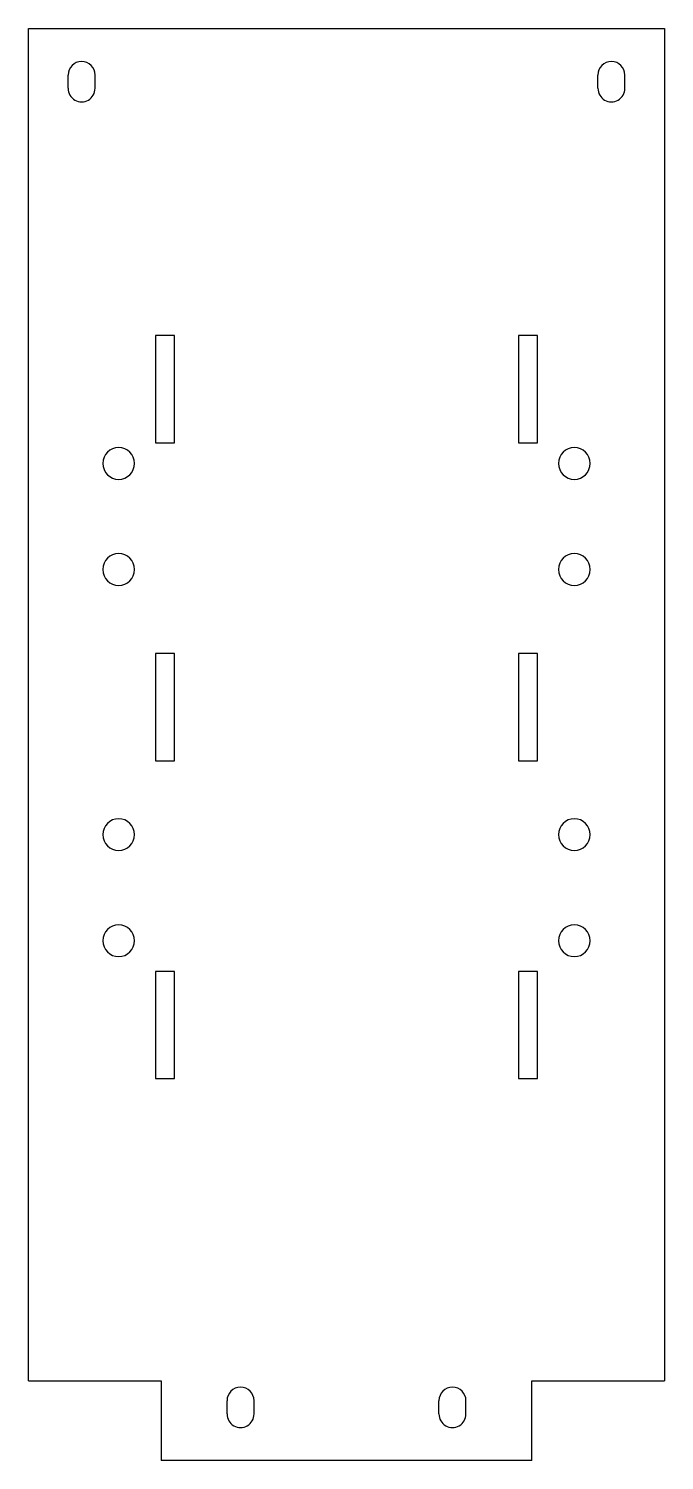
# Model space of a CAD drawing. Extents: x -40 to 80, y 30 to 300.
import ezdxf

# ---------------------------------------------------------------- set-up
doc = ezdxf.new("R2010")
doc.units = 0
doc.layers.add('Shape2DView042', color=7, linetype='CONTINUOUS')

msp = doc.modelspace()

# ---------------------------------------------------------------- linework, layer by layer
at = {"layer": 'Shape2DView042'}
for p, q in [((-40, 300), (80, 300)), ((-40, 45), (-40, 300)), ((80, 300), (80, 45)), ((-32.55, 288.75), (-32.55, 291.25)), ((-27.45, 288.75), (-27.45, 291.25)), ((67.45, 288.75), (67.45, 291.25)), ((72.55, 288.75), (72.55, 291.25)), ((-16.05, 242.1), (-16.05, 221.9)), ((-12.45, 242.1), (-16.05, 242.1)), ((-12.45, 221.9), (-12.45, 242.1)), ((52.45, 242.1), (52.45, 221.9)), ((56.05, 242.1), (52.45, 242.1)), ((56.05, 221.9), (56.05, 242.1)), ((-16.05, 221.9), (-12.45, 221.9)), ((52.45, 221.9), (56.05, 221.9)), ((-16.05, 182.15), (-16.05, 161.95)), ((-12.45, 182.15), (-16.05, 182.15)), ((-12.45, 161.95), (-12.45, 182.15)), ((52.45, 182.15), (52.45, 161.95)), ((56.05, 182.15), (52.45, 182.15)), ((56.05, 161.95), (56.05, 182.15)), ((-16.05, 161.95), (-12.45, 161.95)), ((52.45, 161.95), (56.05, 161.95)), ((-16.05, 122.2), (-16.05, 102)), ((-12.45, 122.2), (-16.05, 122.2)), ((-12.45, 102), (-12.45, 122.2)), ((52.45, 122.2), (52.45, 102)), ((56.05, 122.2), (52.45, 122.2)), ((56.05, 102), (56.05, 122.2)), ((-16.05, 102), (-12.45, 102)), ((52.45, 102), (56.05, 102)), ((-40, 45), (-15, 45)), ((-15, 45), (-15, 30)), ((55, 30), (55, 45)), ((55, 45), (80, 45)), ((-2.55, 38.75), (-2.55, 41.25)), ((2.55, 38.75), (2.55, 41.25)), ((37.45, 38.75), (37.45, 41.25)), ((42.55, 38.75), (42.55, 41.25)), ((55, 30), (-15, 30))]:
    msp.add_line(p, q, dxfattribs=at)
for centre, major_axis, start_param, end_param in [((-30, 291.25), (0, -2.55), 1.5708, 4.71239), ((70, 291.25), (0, -2.55), 1.5708, 4.71239), ((-30, 288.75), (0, -2.55), 4.71239, 1.5708), ((70, 288.75), (0, -2.55), 4.71239, 1.5708), ((-23, 218), (0, -3), 0, 6.28318), ((63, 218), (0, -3), 0, 6.28318), ((-23, 198), (0, -3), 0, 6.28318), ((63, 198), (0, -3), 0, 6.28318), ((-23, 148), (0, -3), 0, 6.28318), ((63, 148), (0, -3), 0, 6.28318), ((-23, 128), (0, -3), 0, 6.28318), ((63, 128), (0, -3), 0, 6.28318), ((0, 41.25), (0, -2.55), 1.5708, 4.71239), ((40, 41.25), (0, -2.55), 1.5708, 4.71239), ((0, 38.75), (0, -2.55), 4.71239, 1.5708), ((40, 38.75), (0, -2.55), 4.71239, 1.5708)]:
    msp.add_ellipse(centre, major_axis=major_axis, ratio=1, start_param=start_param, end_param=end_param, dxfattribs=at)

doc.saveas('drawing.dxf')
